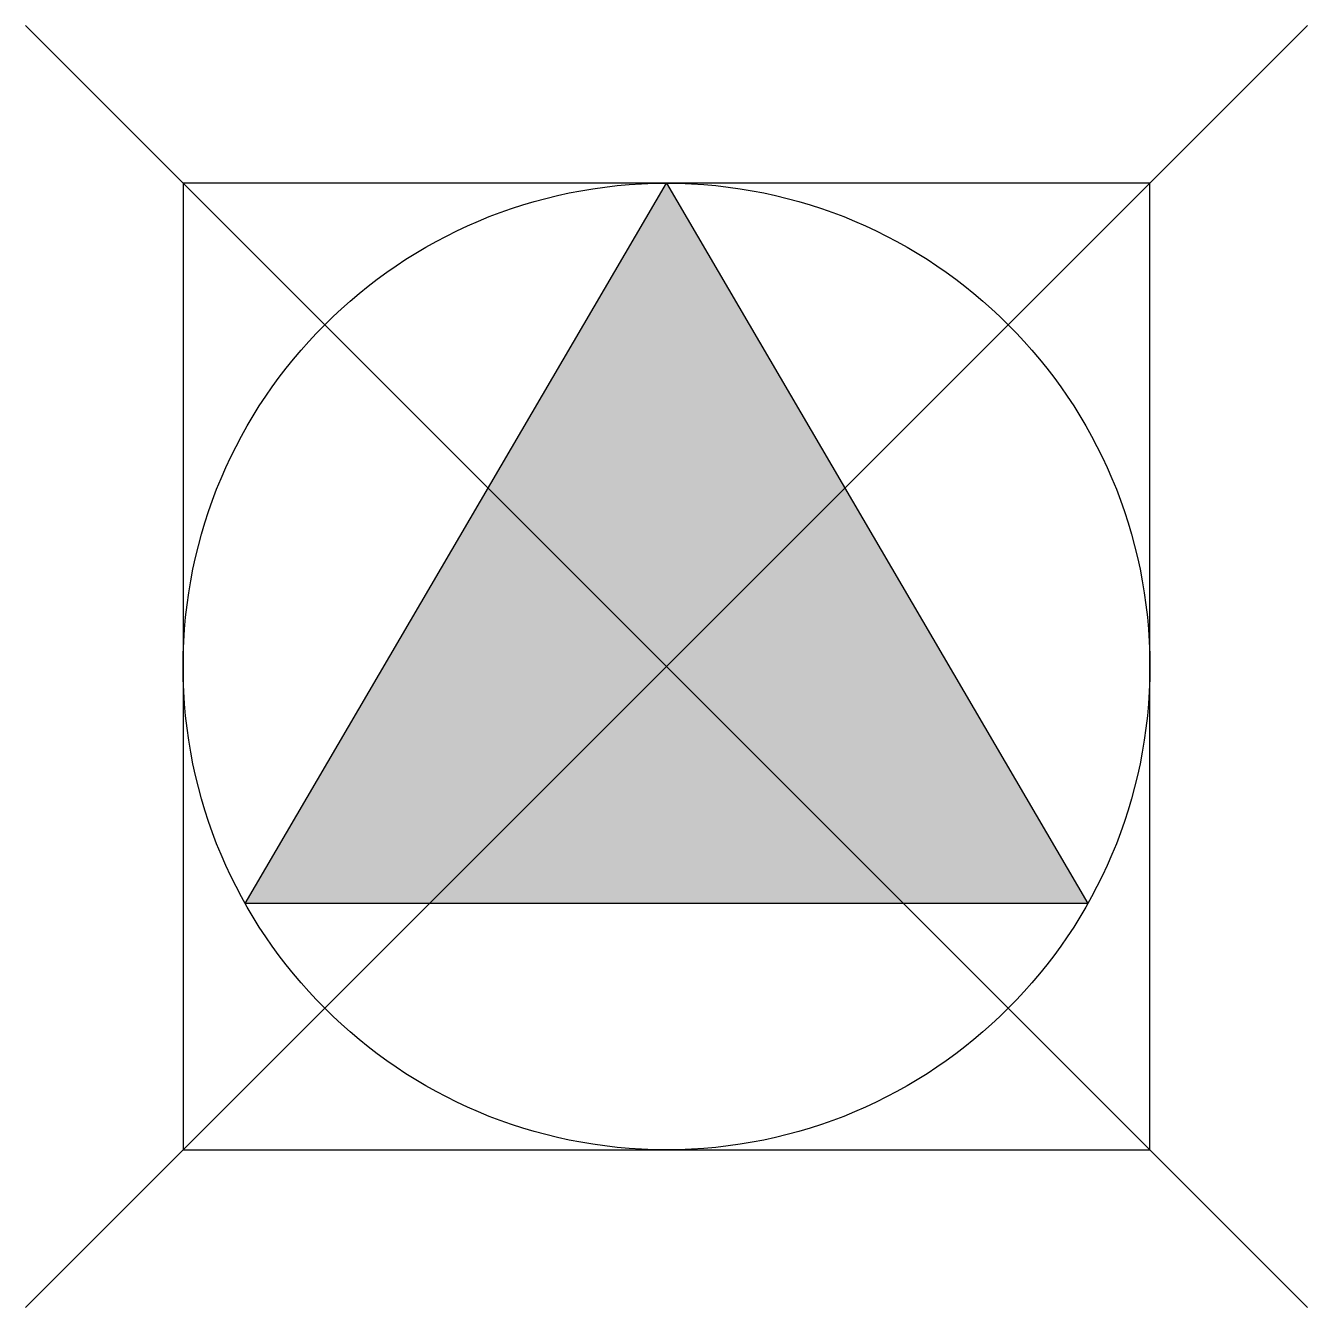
# Model space of a CAD drawing. Extents: x -2.65 to 2.65, y -2.65 to 2.65.
import ezdxf

# ---------------------------------------------------------------- set-up
doc = ezdxf.new("R2010")
doc.units = 0
doc.header["$LTSCALE"] = 0.2

msp = doc.modelspace()

# ---------------------------------------------------------------- hatches: boundary and pattern name
h = msp.add_hatch(color=256)
h.dxf.hatch_style = 1
h.paths.add_polyline_path([(0, 2), (-1.743, -0.9807), (1.743, -0.9807)])

# ---------------------------------------------------------------- linework, layer by layer
for p, q in [((-2.6517, -2.6517), (2.6517, 2.6517)), ((2.6517, -2.6517), (-2.6517, 2.6517)), ((-1.743, -0.9807), (0, 2)), ((0, 2), (1.743, -0.9807)), ((1.743, -0.9807), (-1.743, -0.9807))]:
    msp.add_line(p, q)
msp.add_lwpolyline([(-2, -2), (2, -2), (2, 2), (-2, 2)], close=True)
msp.add_circle((0, 0), 2)

doc.saveas('drawing.dxf')
